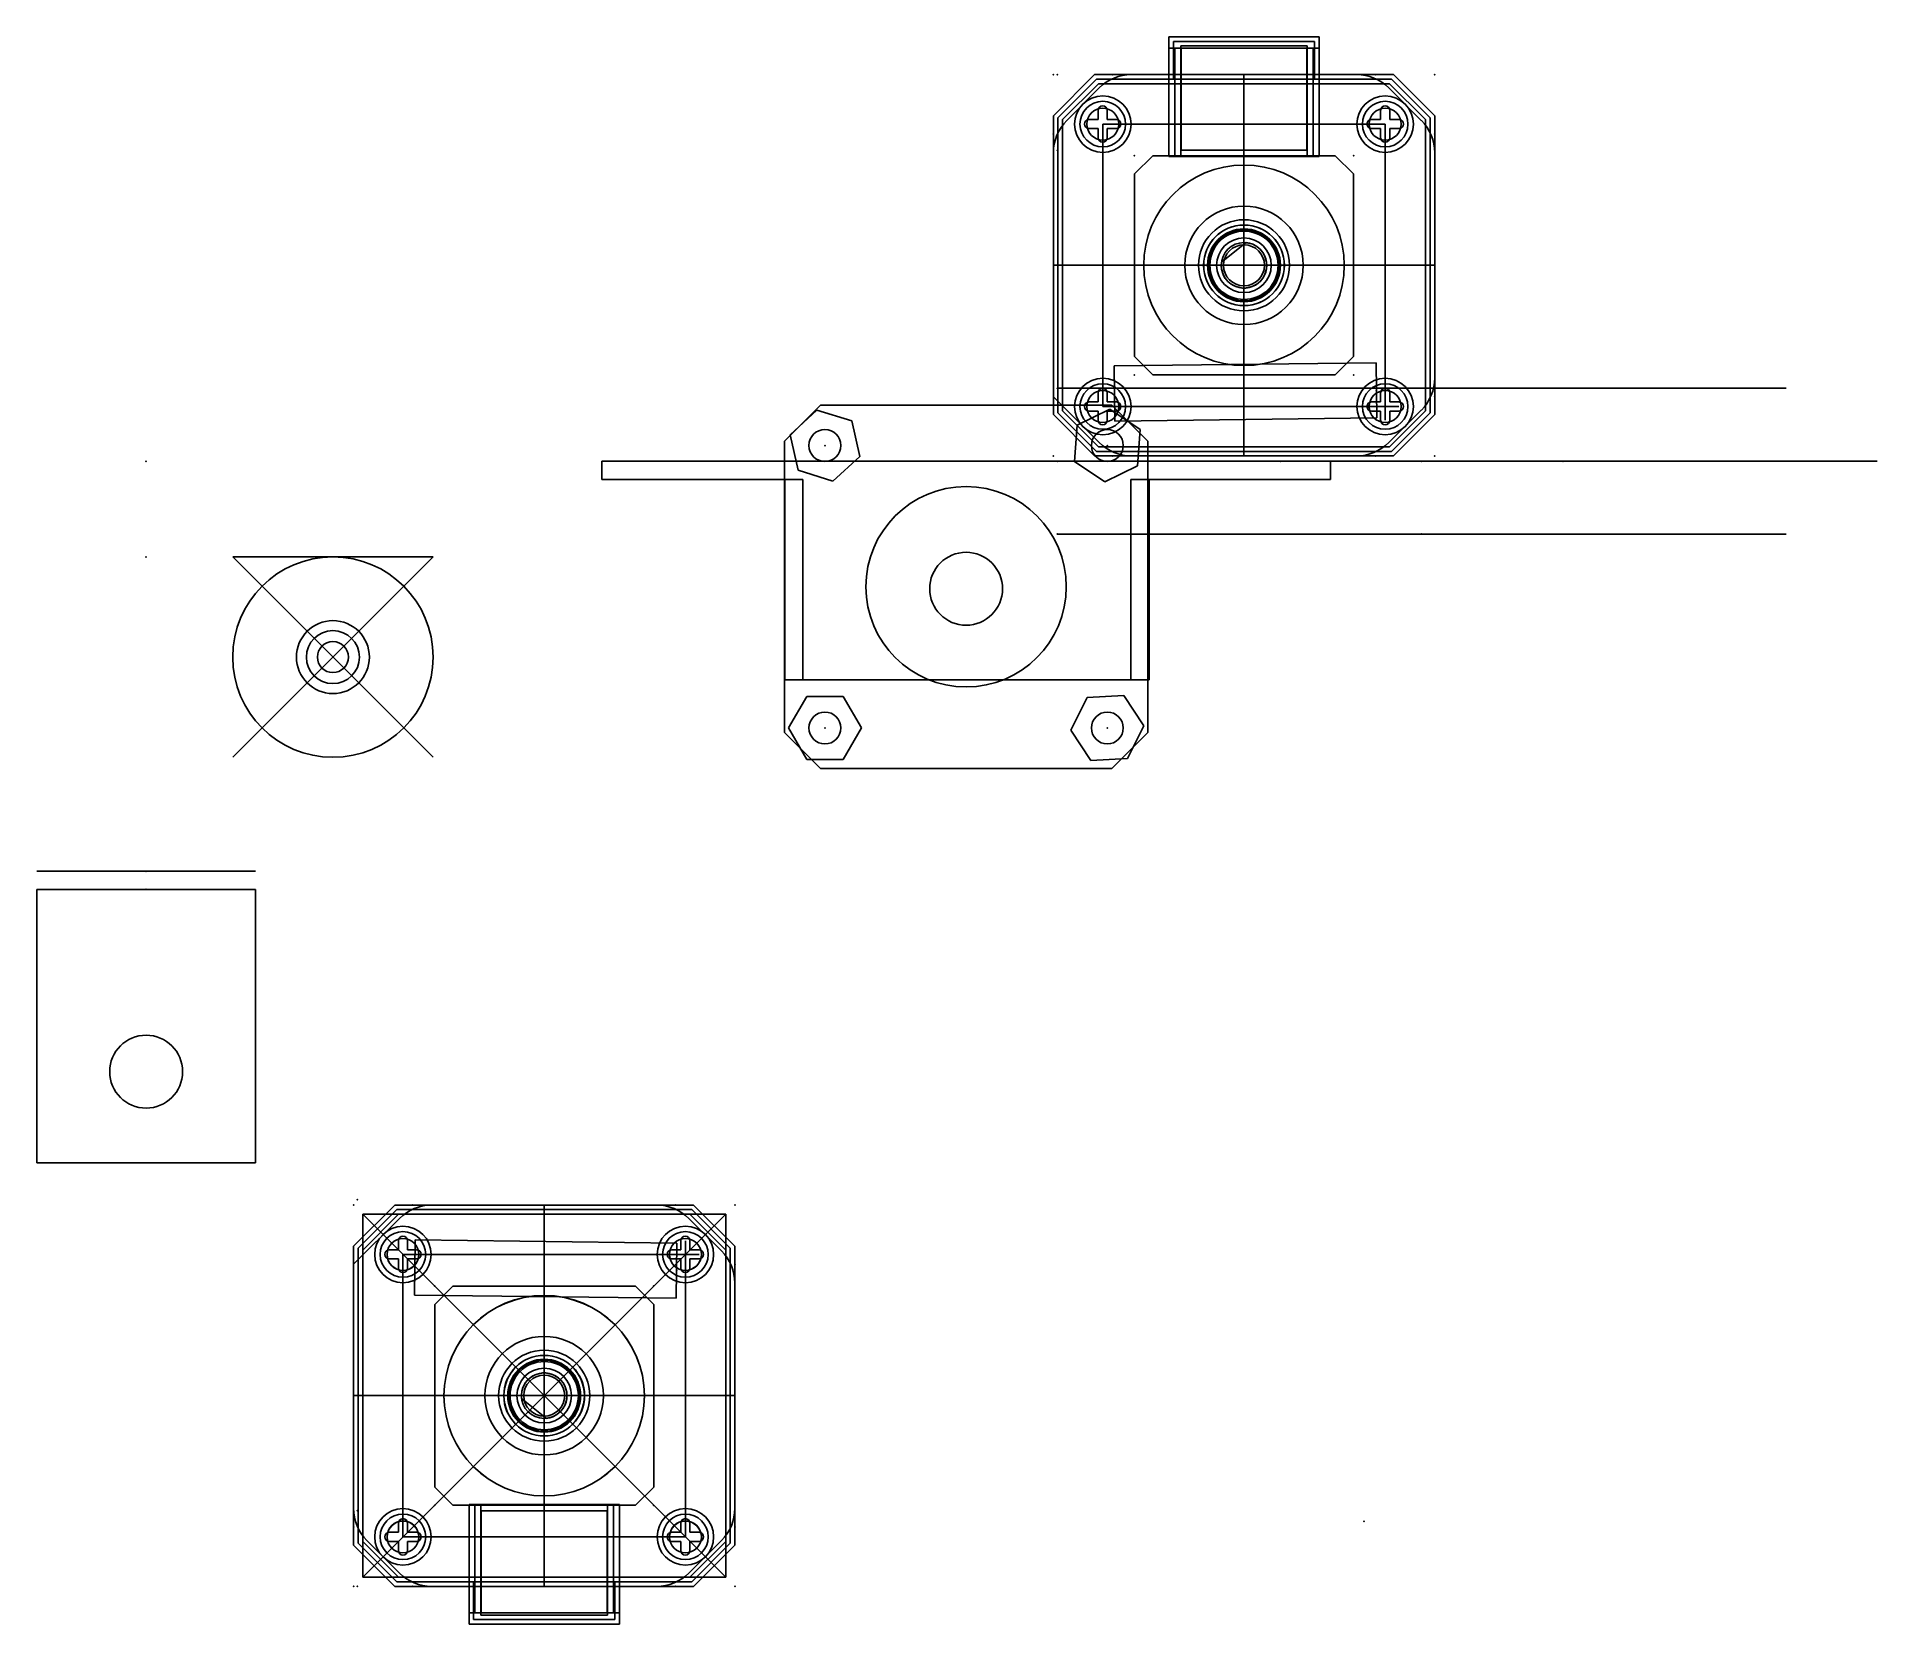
# Model space of a CAD drawing. Header units: centimetres. Extents: x -1.2 to 19, y -12.8 to 4.7.
import ezdxf

# ---------------------------------------------------------------- set-up
doc = ezdxf.new("R2010")
doc.units = ezdxf.units.CM
doc.header["$MEASUREMENT"] = 0
for name, color, linetype in [('AcopladorEixos v2_Sketch1', 7, 'Continuous'), ('AcopladorEixos v2_Sketch3', 7, 'Continuous'), ('carro-x_comp-01 v1_Sketch1', 7, 'Continuous'), ('carro-x_comp-01 v1_Sketch3', 7, 'Continuous'), ('carro-x_comp-01 v1_Sketch4', 7, 'Continuous'), ('carro-x_comp-01 v1_Sketch5', 7, 'Continuous'), ('motor-17hs4401 v1_Sketch1', 7, 'Continuous'), ('motor-17hs4401 v1_Sketch10', 7, 'Continuous'), ('motor-17hs4401 v1_Sketch11', 7, 'Continuous'), ('motor-17hs4401 v1_Sketch12', 7, 'Continuous'), ('motor-17hs4401 v1_Sketch13', 7, 'Continuous'), ('motor-17hs4401 v1_Sketch14', 7, 'Continuous'), ('motor-17hs4401 v1_Sketch15', 7, 'Continuous'), ('motor-17hs4401 v1_Sketch16', 7, 'Continuous'), ('motor-17hs4401 v1_Sketch17', 7, 'Continuous'), ('motor-17hs4401 v1_Sketch18', 7, 'Continuous'), ('motor-17hs4401 v1_Sketch2', 7, 'Continuous'), ('motor-17hs4401 v1_Sketch3', 7, 'Continuous'), ('motor-17hs4401 v1_Sketch4', 7, 'Continuous'), ('motor-17hs4401 v1_Sketch5', 7, 'Continuous'), ('motor-17hs4401 v1_Sketch6', 7, 'Continuous'), ('motor-17hs4401 v1_Sketch7', 7, 'Continuous'), ('motor-17hs4401 v1_Sketch8', 7, 'Continuous'), ('motor-17hs4401 v1_Sketch9', 7, 'Continuous'), ('Projeto v15_Sketch11', 7, 'Continuous'), ('Projeto v15_Sketch12', 7, 'Continuous'), ('Projeto v15_Sketch15', 7, 'Continuous'), ('Projeto v15_Sketch17', 7, 'Continuous'), ('Projeto v15_Sketch18', 7, 'Continuous'), ('Projeto v15_Sketch19', 7, 'Continuous'), ('Projeto v15_Sketch4', 7, 'Continuous'), ('Projeto v15_Sketch9', 7, 'Continuous'), ('y-plater-b_whitelaser-06 v1_Sketch1', 7, 'Continuous'), ('y-plater-b_whitelaser-06 v1_Sketch2', 7, 'Continuous'), ('y-plater-b_whitelaser-06 v1_Sketch3', 7, 'Continuous')]:
    doc.layers.add(name, color=color, linetype=linetype)

# ---------------------------------------------------------------- blocks, each defined once
blk = doc.blocks.new('carro-x_comp-01v1')
at = {"layer": 'carro-x_comp-01 v1_Sketch1'}
for p, q in [((8, 12), (0, 12)), ((0, 12), (0, 0)), ((8, 0), (8, 12)), ((0, 0), (8, 0))]:
    blk.add_line(p, q, dxfattribs=at)
blk.add_point((0, 0), dxfattribs=at)
at = {"layer": 'carro-x_comp-01 v1_Sketch3'}
for p, q in [((8, 12, 0.8), (0, 12, 0.8)), ((0, 12, 0.8), (0, 0, 0.8)), ((8, 0, 0.8), (8, 12, 0.8)), ((-0.995, 8, 0.8), (9, 8, 0.8)), ((0, 0, 0.8), (8, 0, 0.8))]:
    blk.add_line(p, q, dxfattribs=at)
for centre in [(4, 11, 0.8), (1, 5, 0.8), (7, 5, 0.8)]:
    blk.add_circle(centre, 0.25, dxfattribs=at)
for p in [(4, 8, 0.8), (0, 0, 0.8)]:
    blk.add_point(p, dxfattribs=at)
at = {"layer": 'carro-x_comp-01 v1_Sketch4'}
for p, q in [((8, 12, 0.8), (0, 12, 0.8)), ((0, 12, 0.8), (0, 0, 0.8)), ((8, 0, 0.8), (8, 12, 0.8)), ((0, 0, 0.8), (8, 0, 0.8))]:
    blk.add_line(p, q, dxfattribs=at)
for centre, radius in [((0.5, 11.4, 0.8), 0.16), ((7.5, 11.4, 0.8), 0.16), ((4, 11, 0.8), 0.25), ((1.5, 10.6, 0.8), 0.21), ((6.5, 10.6, 0.8), 0.21), ((1, 5, 0.8), 0.25), ((7, 5, 0.8), 0.25), ((0.5, 1.5, 0.8), 0.21), ((7.5, 1.5, 0.8), 0.21), ((4, 0.6, 0.8), 0.25), ((0.5, 0.6, 0.8), 0.16), ((7.5, 0.6, 0.8), 0.16)]:
    blk.add_circle(centre, radius, dxfattribs=at)
blk.add_point((0, 0, 0.8), dxfattribs=at)
at = {"layer": 'carro-x_comp-01 v1_Sketch5'}
for p, q in [((0, 12, 0.8), (0, 0, 0.8)), ((8, 12, 0.8), (0, 12, 0.8)), ((8, 0, 0.8), (8, 12, 0.8)), ((2.29, 11.35, 0.8), (2.29, 10.75, 0.8)), ((2.45, 10.75, 0.8), (2.45, 11.35, 0.8)), ((2.61, 10.75, 0.8), (2.61, 11.35, 0.8)), ((5.39, 11.35, 0.8), (5.39, 10.75, 0.8)), ((5.55, 10.75, 0.8), (5.55, 11.35, 0.8)), ((5.71, 10.75, 0.8), (5.71, 11.35, 0.8)), ((2.7, 9.8, 0.8), (2.7, 9.2, 0.8)), ((4, 9.8, 0.8), (4, 9.2, 0.8)), ((5.3, 9.2, 0.8), (5.3, 9.8, 0.8)), ((2.29, 8.25, 0.8), (2.29, 7.65, 0.8)), ((2.45, 7.65, 0.8), (2.45, 8.25, 0.8)), ((2.61, 7.65, 0.8), (2.61, 8.25, 0.8)), ((5.39, 8.25, 0.8), (5.39, 7.65, 0.8)), ((5.55, 7.65, 0.8), (5.55, 8.25, 0.8)), ((5.71, 7.65, 0.8), (5.71, 8.25, 0.8)), ((0, 0, 0.8), (8, 0, 0.8))]:
    blk.add_line(p, q, dxfattribs=at)
for centre, radius in [((0.5, 11.4, 0.8), 0.16), ((7.5, 11.4, 0.8), 0.16), ((4, 11, 0.8), 0.25), ((1, 5, 0.8), 0.25), ((7, 5, 0.8), 0.25), ((4, 0.6, 0.8), 0.25), ((0.5, 0.6, 0.8), 0.16), ((7.5, 0.6, 0.8), 0.16)]:
    blk.add_circle(centre, radius, dxfattribs=at)
for centre, radius, start, end in [((2.45, 11.35, 0.8), 0.16, 0, 180), ((5.55, 11.35, 0.8), 0.16, 0, 180), ((4, 9.8, 0.8), 1.3, 0, 180), ((2.45, 10.75, 0.8), 0.16, 180, 0), ((5.55, 10.75, 0.8), 0.16, 180, 0), ((4, 9.2, 0.8), 1.3, 180, 0), ((2.45, 8.25, 0.8), 0.16, 0, 180), ((5.55, 8.25, 0.8), 0.16, 0, 180), ((2.45, 7.65, 0.8), 0.16, 180, 0), ((5.55, 7.65, 0.8), 0.16, 180, 0)]:
    blk.add_arc(centre, radius, start, end, dxfattribs=at)
for p in [(2.45, 11.05, 0.8), (5.55, 11.05, 0.8), (4, 9.5, 0.8), (4, 9.5, 0.8), (2.45, 7.95, 0.8), (5.55, 7.95, 0.8), (0, 0, 0.8)]:
    blk.add_point(p, dxfattribs=at)
blk = doc.blocks.new('y-plater-b_whitelaser-06v1')
at = {"layer": 'y-plater-b_whitelaser-06 v1_Sketch1'}
for p, q in [((8, 12), (0, 12)), ((0, 12), (0, 0)), ((8, 0), (8, 12)), ((0, 0), (8, 0))]:
    blk.add_line(p, q, dxfattribs=at)
blk.add_point((0, 0), dxfattribs=at)
at = {"layer": 'y-plater-b_whitelaser-06 v1_Sketch2'}
for p, q in [((8, 12, 0.8), (0, 12, 0.8)), ((0, 12, 0.8), (0, 0, 0.8)), ((8, 0, 0.8), (8, 12, 0.8)), ((0, 0, 0.8), (8, 0, 0.8))]:
    blk.add_line(p, q, dxfattribs=at)
for centre, radius in [((2.45, 3.75, 0.8), 0.16), ((5.55, 3.75, 0.8), 0.16), ((4, 2.2, 0.8), 1.3), ((2.45, 0.65, 0.8), 0.16), ((5.55, 0.65, 0.8), 0.16)]:
    blk.add_circle(centre, radius, dxfattribs=at)
blk.add_point((0, 0, 0.8), dxfattribs=at)
at = {"layer": 'y-plater-b_whitelaser-06 v1_Sketch3'}
for p, q in [((0, 12, 0.8), (0, 0, 0.8)), ((8, 12, 0.8), (0, 12, 0.8)), ((8, 0, 0.8), (8, 12, 0.8)), ((0, 0, 0.8), (8, 0, 0.8))]:
    blk.add_line(p, q, dxfattribs=at)
for centre, radius in [((4, 11, 0.8), 0.25), ((4, 8, 0.8), 0.5), ((1, 5, 0.8), 0.25), ((7, 5, 0.8), 0.25), ((2.45, 3.75, 0.8), 0.16), ((5.55, 3.75, 0.8), 0.16), ((4, 2.2, 0.8), 1.3), ((2.45, 0.65, 0.8), 0.16), ((5.55, 0.65, 0.8), 0.16)]:
    blk.add_circle(centre, radius, dxfattribs=at)
for p in [(4, 8, 0.8), (0, 0, 0.8)]:
    blk.add_point(p, dxfattribs=at)
blk = doc.blocks.new('motor-17hs4401v1')
at = {"layer": 'motor-17hs4401 v1_Sketch1'}
for p, q in [((-0.042, 3.79), (0.41, 4.243)), ((3.69, 4.243), (0.41, 4.243)), ((2.05, 4.243), (2.05, 0.058)), ((3.69, 4.243), (4.143, 3.79)), ((-0.042, 3.79), (-0.042, 0.511)), ((0.5, 3.7), (3.6, 3.7)), ((0.5, 0.6), (0.5, 3.7)), ((3.6, 3.7), (3.6, 0.6)), ((4.143, 0.511), (4.143, 3.79)), ((-0.042, 2.15), (4.143, 2.15)), ((-0.042, 0.511), (0.41, 0.058)), ((3.6, 0.6), (0.5, 0.6)), ((3.69, 0.058), (4.143, 0.511)), ((0.41, 0.058), (3.69, 0.058))]:
    blk.add_line(p, q, dxfattribs=at)
for centre, radius in [((0.5, 3.7), 0.31), ((3.6, 3.7), 0.31), ((2.05, 2.15), 0.443), ((0.5, 0.6), 0.31), ((3.6, 0.6), 0.31)]:
    blk.add_circle(centre, radius, dxfattribs=at)
blk.add_point((0, 0), dxfattribs=at)
at = {"layer": 'motor-17hs4401 v1_Sketch10'}
for p, q in [((1.36, 3.413, 0.48), (1.36, 3.413, 0.93)), ((2.74, 3.413, 0.48), (1.36, 3.413, 0.48)), ((1.36, 3.413, 0.93), (2.74, 3.413, 0.93)), ((1.36, 3.413, 0.48), (1.36, 3.413, 0.93)), ((2.7, 3.413, 0.93), (1.4, 3.413, 0.93)), ((1.4, 3.413, 0.93), (1.4, 3.413, 0.5)), ((1.4, 3.413, 0.5), (2.7, 3.413, 0.5)), ((1.5, 3.413, 0.93), (1.5, 3.413, 0.6)), ((1.5, 3.413, 0.6), (2.6, 3.413, 0.6)), ((1.6, 3.413, 0.8), (1.6, 3.413, 0.7)), ((1.7, 3.413, 0.8), (1.6, 3.413, 0.8)), ((1.6, 3.413, 0.7), (1.7, 3.413, 0.7)), ((1.7, 3.413, 0.7), (1.7, 3.413, 0.8)), ((1.76, 3.413, 0.8), (1.76, 3.413, 0.7)), ((1.76, 3.413, 0.7), (1.86, 3.413, 0.7)), ((1.86, 3.413, 0.8), (1.76, 3.413, 0.8)), ((1.86, 3.413, 0.7), (1.86, 3.413, 0.8)), ((2.02, 3.413, 0.8), (1.92, 3.413, 0.8)), ((1.92, 3.413, 0.8), (1.92, 3.413, 0.7)), ((1.92, 3.413, 0.7), (2.02, 3.413, 0.7)), ((2.02, 3.413, 0.7), (2.02, 3.413, 0.8)), ((2.18, 3.413, 0.8), (2.08, 3.413, 0.8)), ((2.08, 3.413, 0.7), (2.18, 3.413, 0.7)), ((2.08, 3.413, 0.8), (2.08, 3.413, 0.7)), ((2.18, 3.413, 0.7), (2.18, 3.413, 0.8)), ((2.34, 3.413, 0.8), (2.24, 3.413, 0.8)), ((2.24, 3.413, 0.7), (2.34, 3.413, 0.7)), ((2.24, 3.413, 0.8), (2.24, 3.413, 0.7)), ((2.34, 3.413, 0.7), (2.34, 3.413, 0.8)), ((2.5, 3.413, 0.8), (2.4, 3.413, 0.8)), ((2.4, 3.413, 0.8), (2.4, 3.413, 0.7)), ((2.4, 3.413, 0.7), (2.5, 3.413, 0.7)), ((2.5, 3.413, 0.7), (2.5, 3.413, 0.8)), ((2.6, 3.413, 0.6), (2.6, 3.413, 0.93)), ((2.7, 3.413, 0.5), (2.7, 3.413, 0.93)), ((2.74, 3.413, 0.93), (2.74, 3.413, 0.48)), ((2.74, 3.413, 0.48), (2.74, 3.413, 0.93))]:
    blk.add_line(p, q, dxfattribs=at)
blk.add_point((0, 3.413), dxfattribs=at)
at = {"layer": 'motor-17hs4401 v1_Sketch11'}
for p, q in [((0.41, 4.243, 0.94), (-0.042, 3.79, 0.94)), ((1.225, 4.243, 0.94), (0.41, 4.243, 0.94)), ((0.815, 4.243, 0.94), (3.285, 4.243, 0.94)), ((1.225, 3.353, 0.94), (1.225, 4.243, 0.94)), ((2.875, 4.243, 0.94), (2.875, 3.353, 0.94)), ((3.69, 4.243, 0.94), (2.875, 4.243, 0.94)), ((4.143, 3.79, 0.94), (3.69, 4.243, 0.94)), ((0.461, 4.097, 0.94), (0.104, 3.739, 0.94)), ((3.639, 4.097, 0.94), (3.996, 3.739, 0.94)), ((-0.042, 3.79, 0.94), (-0.042, 0.511, 0.94)), ((4.143, 0.511, 0.94), (4.143, 3.79, 0.94)), ((-0.042, 0.708, 0.94), (-0.042, 3.386, 0.94)), ((0.848, 3.153, 0.94), (1.048, 3.353, 0.94)), ((1.048, 3.353, 0.94), (1.225, 3.353, 0.94)), ((2.875, 3.353, 0.94), (3.052, 3.353, 0.94)), ((3.052, 3.353, 0.94), (3.252, 3.153, 0.94)), ((4.143, 3.386, 0.94), (4.143, 0.915, 0.94)), ((0.848, 1.148, 0.94), (0.848, 3.153, 0.94)), ((3.252, 3.153, 0.94), (3.252, 1.148, 0.94)), ((1.048, 0.948, 0.94), (0.848, 1.148, 0.94)), ((3.252, 1.148, 0.94), (3.052, 0.948, 0.94)), ((3.052, 0.948, 0.94), (1.048, 0.948, 0.94)), ((0.461, 0.204, 0.94), (-0.042, 0.708, 0.94)), ((-0.042, 0.511, 0.94), (0.41, 0.058, 0.94)), ((3.639, 0.204, 0.94), (3.996, 0.562, 0.94)), ((3.69, 0.058, 0.94), (4.143, 0.511, 0.94)), ((0.41, 0.058, 0.94), (3.69, 0.058, 0.94)), ((3.285, 0.058, 0.94), (0.815, 0.058, 0.94))]:
    blk.add_line(p, q, dxfattribs=at)
for centre, start, end in [((0.815, 3.743, 0.94), 90, 135), ((3.285, 3.743, 0.94), 45, 90), ((0.458, 3.386, 0.94), 135, 180), ((3.643, 3.386, 0.94), 0, 45), ((3.643, 0.915, 0.94), 315, 0), ((0.815, 0.558, 0.94), 225, 270), ((3.285, 0.558, 0.94), 270, 315)]:
    blk.add_arc(centre, 0.5, start, end, dxfattribs=at)
for p in [(-0.042, 4.243, 0.94), (0.608, 4.243, 0.94), (3.493, 4.243, 0.94), (4.143, 4.243, 0.94), (-0.042, 3.593, 0.94), (4.143, 3.593, 0.94), (4.143, 0.708, 0.94), (-0.042, 0.058, 0.94), (0, 0, 0.94), (0.608, 0.058, 0.94), (3.493, 0.058, 0.94), (4.143, 0.058, 0.94)]:
    blk.add_point(p, dxfattribs=at)
at = {"layer": 'motor-17hs4401 v1_Sketch12'}
for p, q in [((3.285, 4.243, 2.99), (0.815, 4.243, 2.99)), ((0.008, 3.769, 2.99), (0.431, 4.193, 2.99)), ((0.461, 4.097, 2.99), (0.104, 3.739, 2.99)), ((0.431, 4.193, 2.99), (3.669, 4.193, 2.99)), ((3.996, 3.739, 2.99), (3.639, 4.097, 2.99)), ((3.669, 4.193, 2.99), (4.093, 3.769, 2.99)), ((0.008, 0.532, 2.99), (0.008, 3.769, 2.99)), ((4.093, 3.769, 2.99), (4.093, 0.532, 2.99)), ((-0.042, 3.386, 2.99), (-0.042, 0.708, 2.99)), ((4.143, 0.915, 2.99), (4.143, 3.386, 2.99)), ((-0.042, 0.708, 2.99), (0.461, 0.204, 2.99)), ((0.431, 0.108, 2.99), (0.008, 0.532, 2.99)), ((3.639, 0.204, 2.99), (3.996, 0.562, 2.99)), ((4.093, 0.532, 2.99), (3.669, 0.108, 2.99)), ((3.669, 0.108, 2.99), (0.431, 0.108, 2.99)), ((0.815, 0.058, 2.99), (3.285, 0.058, 2.99))]:
    blk.add_line(p, q, dxfattribs=at)
for centre, radius in [((0.5, 3.7, 2.99), 0.31), ((0.5, 3.7, 2.99), 0.175), ((3.6, 3.7, 2.99), 0.31), ((3.6, 3.7, 2.99), 0.175), ((2.05, 2.15, 2.99), 0.442), ((0.5, 0.6, 2.99), 0.31), ((3.6, 0.6, 2.99), 0.31), ((0.5, 0.6, 2.99), 0.175), ((3.6, 0.6, 2.99), 0.175)]:
    blk.add_circle(centre, radius, dxfattribs=at)
for centre, start, end in [((0.815, 3.743, 2.99), 90, 135), ((3.285, 3.743, 2.99), 45, 90), ((0.458, 3.386, 2.99), 135, 180), ((3.643, 3.386, 2.99), 0, 45), ((3.643, 0.915, 2.99), 315, 0), ((0.815, 0.558, 2.99), 225, 270), ((3.285, 0.558, 2.99), 270, 315)]:
    blk.add_arc(centre, 0.5, start, end, dxfattribs=at)
blk.add_point((0, 0, 2.99), dxfattribs=at)
at = {"layer": 'motor-17hs4401 v1_Sketch13'}
for p, q in [((0.452, 4.143, 3.775), (0.058, 3.749, 3.775)), ((3.648, 4.143, 3.775), (0.452, 4.143, 3.775)), ((2.05, 4.143, 3.775), (2.05, 0.158, 3.775)), ((4.043, 3.749, 3.775), (3.648, 4.143, 3.775)), ((0.058, 3.749, 3.775), (0.058, 0.552, 3.775)), ((4.043, 0.552, 3.775), (4.043, 3.749, 3.775)), ((0.058, 2.15, 3.775), (4.043, 2.15, 3.775)), ((0.058, 0.552, 3.775), (0.452, 0.158, 3.775)), ((3.648, 0.158, 3.775), (4.043, 0.552, 3.775)), ((0.452, 0.158, 3.775), (3.648, 0.158, 3.775))]:
    blk.add_line(p, q, dxfattribs=at)
for centre, radius in [((0.5, 3.7, 3.775), 0.175), ((3.6, 3.7, 3.775), 0.175), ((2.05, 2.15, 3.775), 1.1), ((0.5, 0.6, 3.775), 0.175), ((3.6, 0.6, 3.775), 0.175)]:
    blk.add_circle(centre, radius, dxfattribs=at)
blk.add_point((0, 0, 3.775), dxfattribs=at)
at = {"layer": 'motor-17hs4401 v1_Sketch14'}
for radius in [1.1, 0.5]:
    blk.add_circle((2.05, 2.15, 4.075), radius, dxfattribs=at)
blk.add_point((0, 0, 4.075), dxfattribs=at)
at = {"layer": 'motor-17hs4401 v1_Sketch15'}
for radius in [0.5, 0.4, 0.3]:
    blk.add_circle((2.05, 2.15, 3.675), radius, dxfattribs=at)
blk.add_point((0, 0, 3.675), dxfattribs=at)
at = {"layer": 'motor-17hs4401 v1_Sketch16'}
for radius in [0.3, 0.25]:
    blk.add_circle((2.05, 2.15, 3.675), radius, dxfattribs=at)
blk.add_point((0, 0, 3.675), dxfattribs=at)
at = {"layer": 'motor-17hs4401 v1_Sketch17'}
blk.add_line((1.802, 2.183, 6.245), (2.074, 2.399, 6.245), dxfattribs=at)
blk.add_circle((2.05, 2.15, 6.245), 0.25, dxfattribs=at)
blk.add_arc((2.05, 2.15, 6.245), 0.25, 172.4895, 84.5985, dxfattribs=at)
blk.add_point((0, 0, 6.245), dxfattribs=at)
at = {"layer": 'motor-17hs4401 v1_Sketch18'}
for p, q in [((1.275, 4.193), (1.275, 4.608)), ((1.275, 4.608), (2.825, 4.608)), ((2.825, 4.608), (2.825, 4.193)), ((0.008, 3.769), (0.431, 4.193)), ((0.431, 4.193), (1.275, 4.193)), ((2.825, 4.193), (3.669, 4.193)), ((3.669, 4.193), (4.093, 3.769)), ((0.008, 0.532), (0.008, 3.769)), ((4.093, 3.769), (4.093, 0.532)), ((0.626, 1.046), (3.5, 1.08)), ((0.633, 0.441), (0.626, 1.046)), ((3.5, 1.08), (3.507, 0.476)), ((0.431, 0.108), (0.008, 0.532)), ((3.507, 0.476), (0.633, 0.441)), ((4.093, 0.532), (3.669, 0.108)), ((3.669, 0.108), (0.431, 0.108))]:
    blk.add_line(p, q, dxfattribs=at)
at = {"layer": 'motor-17hs4401 v1_Sketch18', "extrusion": (0, 0, -1)}
for centre, radius in [((-0.5, 3.7), 0.31), ((-3.6, 3.7), 0.31), ((-2.05, 2.15), 0.442), ((-0.5, 0.6), 0.31), ((-3.6, 0.6), 0.31)]:
    blk.add_circle(centre, radius, dxfattribs=at)
at = {"layer": 'motor-17hs4401 v1_Sketch18'}
for p in [(3.504, 0.778), (0, 0)]:
    blk.add_point(p, dxfattribs=at)
at = {"layer": 'motor-17hs4401 v1_Sketch2'}
for p, q in [((0.41, 4.243, 0.94), (-0.042, 3.79, 0.94)), ((3.69, 4.243, 0.94), (0.41, 4.243, 0.94)), ((4.143, 3.79, 0.94), (3.69, 4.243, 0.94)), ((-0.042, 3.79, 0.94), (-0.042, 0.511, 0.94)), ((4.143, 0.511, 0.94), (4.143, 3.79, 0.94)), ((-0.042, 0.511, 0.94), (0.41, 0.058, 0.94)), ((3.69, 0.058, 0.94), (4.143, 0.511, 0.94)), ((0.41, 0.058, 0.94), (3.69, 0.058, 0.94))]:
    blk.add_line(p, q, dxfattribs=at)
for centre, radius in [((0.5, 3.7, 0.94), 0.31), ((3.6, 3.7, 0.94), 0.31), ((2.05, 2.15, 0.94), 0.442), ((2.05, 2.15, 0.94), 0.375), ((2.05, 2.15, 0.94), 0.225), ((0.5, 0.6, 0.94), 0.31), ((3.6, 0.6, 0.94), 0.31)]:
    blk.add_circle(centre, radius, dxfattribs=at)
blk.add_point((0, 0, 0.94), dxfattribs=at)
at = {"layer": 'motor-17hs4401 v1_Sketch3'}
for p, q in [((0.41, 4.243, 0.94), (-0.042, 3.79, 0.94)), ((3.69, 4.243, 0.94), (0.41, 4.243, 0.94)), ((4.143, 3.79, 0.94), (3.69, 4.243, 0.94)), ((-0.042, 3.79, 0.94), (-0.042, 0.511, 0.94)), ((4.143, 0.511, 0.94), (4.143, 3.79, 0.94)), ((1.048, 3.353, 0.94), (0.848, 3.153, 0.94)), ((3.052, 3.353, 0.94), (1.048, 3.353, 0.94)), ((3.252, 3.153, 0.94), (3.052, 3.353, 0.94)), ((0.848, 3.153, 0.94), (0.848, 1.148, 0.94)), ((3.252, 1.148, 0.94), (3.252, 3.153, 0.94)), ((0.848, 1.148, 0.94), (1.048, 0.948, 0.94)), ((3.052, 0.948, 0.94), (3.252, 1.148, 0.94)), ((1.048, 0.948, 0.94), (3.052, 0.948, 0.94)), ((-0.042, 0.511, 0.94), (0.41, 0.058, 0.94)), ((3.69, 0.058, 0.94), (4.143, 0.511, 0.94)), ((0.41, 0.058, 0.94), (3.69, 0.058, 0.94))]:
    blk.add_line(p, q, dxfattribs=at)
for centre, radius in [((0.5, 3.7, 0.94), 0.31), ((3.6, 3.7, 0.94), 0.31), ((2.05, 2.15, 0.94), 0.442), ((0.5, 0.6, 0.94), 0.31), ((3.6, 0.6, 0.94), 0.31)]:
    blk.add_circle(centre, radius, dxfattribs=at)
for p in [(0.848, 3.353, 0.94), (3.252, 3.353, 0.94), (0.848, 0.948, 0.94), (3.252, 0.948, 0.94), (0, 0, 0.94)]:
    blk.add_point(p, dxfattribs=at)
at = {"layer": 'motor-17hs4401 v1_Sketch4'}
for radius in [0.65, 0.39, 0.375]:
    blk.add_circle((2.05, 2.15, 0.94), radius, dxfattribs=at)
blk.add_point((0, 0, 0.94), dxfattribs=at)
at = {"layer": 'motor-17hs4401 v1_Sketch5'}
for p, q in [((0.45, 3.75, 0.39), (0.45, 3.85, 0.39)), ((0.55, 3.85, 0.39), (0.55, 3.75, 0.39)), ((3.55, 3.75, 0.39), (3.55, 3.85, 0.39)), ((3.65, 3.85, 0.39), (3.65, 3.75, 0.39)), ((0.35, 3.75, 0.39), (0.45, 3.75, 0.39)), ((0.45, 3.65, 0.39), (0.35, 3.65, 0.39)), ((0.45, 3.55, 0.39), (0.45, 3.65, 0.39)), ((0.55, 3.75, 0.39), (0.65, 3.75, 0.39)), ((0.55, 3.65, 0.39), (0.55, 3.55, 0.39)), ((0.65, 3.65, 0.39), (0.55, 3.65, 0.39)), ((3.45, 3.75, 0.39), (3.55, 3.75, 0.39)), ((3.55, 3.65, 0.39), (3.45, 3.65, 0.39)), ((3.55, 3.55, 0.39), (3.55, 3.65, 0.39)), ((3.65, 3.75, 0.39), (3.75, 3.75, 0.39)), ((3.65, 3.65, 0.39), (3.65, 3.55, 0.39)), ((3.75, 3.65, 0.39), (3.65, 3.65, 0.39)), ((0.35, 0.65, 0.39), (0.45, 0.65, 0.39)), ((0.45, 0.65, 0.39), (0.45, 0.75, 0.39)), ((0.55, 0.75, 0.39), (0.55, 0.65, 0.39)), ((0.55, 0.65, 0.39), (0.65, 0.65, 0.39)), ((3.45, 0.65, 0.39), (3.55, 0.65, 0.39)), ((3.55, 0.65, 0.39), (3.55, 0.75, 0.39)), ((3.6, 0.75, 0.39), (3.6, 0.45, 0.39)), ((3.65, 0.75, 0.39), (3.65, 0.65, 0.39)), ((3.65, 0.65, 0.39), (3.75, 0.65, 0.39)), ((0.45, 0.55, 0.39), (0.35, 0.55, 0.39)), ((0.45, 0.45, 0.39), (0.45, 0.55, 0.39)), ((0.65, 0.55, 0.39), (0.55, 0.55, 0.39)), ((0.55, 0.55, 0.39), (0.55, 0.45, 0.39)), ((3.45, 0.6, 0.39), (3.75, 0.6, 0.39)), ((3.55, 0.55, 0.39), (3.45, 0.55, 0.39)), ((3.55, 0.45, 0.39), (3.55, 0.55, 0.39)), ((3.65, 0.55, 0.39), (3.65, 0.45, 0.39)), ((3.75, 0.55, 0.39), (3.65, 0.55, 0.39))]:
    blk.add_line(p, q, dxfattribs=at)
at = {"layer": 'motor-17hs4401 v1_Sketch5', "extrusion": (0, 0, -1)}
for centre, radius in [((-0.5, 3.7, -0.39), 0.25), ((-3.6, 3.7, -0.39), 0.25), ((-0.5, 0.6, -0.39), 0.25), ((-3.6, 0.6, -0.39), 0.31), ((-3.6, 0.6, -0.39), 0.25)]:
    blk.add_circle(centre, radius, dxfattribs=at)
for centre, start, end in [((-0.5, 3.85, -0.39), 0, 180), ((-3.6, 3.85, -0.39), 0, 180), ((-0.35, 3.7, -0.39), 270, 90), ((-0.65, 3.7, -0.39), 90, 270), ((-3.45, 3.7, -0.39), 270, 90), ((-3.75, 3.7, -0.39), 90, 270), ((-0.5, 3.55, -0.39), 180, 0), ((-3.6, 3.55, -0.39), 180, 0), ((-0.35, 0.6, -0.39), 270, 90), ((-0.5, 0.75, -0.39), 0, 180), ((-0.65, 0.6, -0.39), 90, 270), ((-3.45, 0.6, -0.39), 270, 90), ((-3.6, 0.75, -0.39), 0, 180), ((-3.75, 0.6, -0.39), 90, 270), ((-0.5, 0.45, -0.39), 180, 0), ((-3.6, 0.45, -0.39), 180, 0)]:
    blk.add_arc(centre, 0.05, start, end, dxfattribs=at)
at = {"layer": 'motor-17hs4401 v1_Sketch5'}
for p in [(3.6, 0.6, 0.39), (3.6, 0.6, 0.39), (0, 0, 0.39)]:
    blk.add_point(p, dxfattribs=at)
at = {"layer": 'motor-17hs4401 v1_Sketch6'}
for p, q in [((2.875, 4.658), (1.225, 4.658)), ((1.225, 4.658), (1.225, 4.193)), ((2.875, 4.193), (2.875, 4.658)), ((0.008, 3.769), (0.431, 4.193)), ((0.431, 4.193), (3.669, 4.193)), ((1.225, 4.193), (2.875, 4.193)), ((2.05, 2.15), (2.05, 4.193)), ((3.669, 4.193), (4.093, 3.769)), ((0.008, 0.532), (0.008, 3.769)), ((4.093, 3.769), (4.093, 0.532)), ((0.431, 0.108), (0.008, 0.532)), ((4.093, 0.532), (3.669, 0.108)), ((3.69, 0.058), (0.41, 0.058)), ((3.669, 0.108), (0.431, 0.108))]:
    blk.add_line(p, q, dxfattribs=at)
at = {"layer": 'motor-17hs4401 v1_Sketch6', "extrusion": (0, 0, -1)}
for centre, radius in [((-0.5, 3.7), 0.31), ((-3.6, 3.7), 0.31), ((-2.05, 2.15), 0.442), ((-0.5, 0.6), 0.31), ((-3.6, 0.6), 0.31)]:
    blk.add_circle(centre, radius, dxfattribs=at)
at = {"layer": 'motor-17hs4401 v1_Sketch6'}
blk.add_point((0, 0), dxfattribs=at)
at = {"layer": 'motor-17hs4401 v1_Sketch7'}
for p, q in [((0.41, 4.243, 0.05), (0.41, 4.243, 0.94)), ((0.41, 4.243, 0.94), (3.69, 4.243, 0.94)), ((1.225, 4.243, 0.05), (0.41, 4.243, 0.05)), ((1.225, 4.243, 0.05), (1.225, 4.243, 0.28)), ((2.875, 4.243, 0.28), (1.225, 4.243, 0.28)), ((1.225, 4.243, 0.28), (1.225, 4.243, 0.94)), ((1.225, 4.243, 0.94), (2.875, 4.243, 0.94)), ((1.225, 4.243, 0.28), (1.225, 4.243, 0.05)), ((2.875, 4.243, 0.28), (1.225, 4.243, 0.28)), ((3.69, 4.243, 0.05), (2.875, 4.243, 0.05)), ((2.875, 4.243, 0.05), (2.875, 4.243, 0.28)), ((2.875, 4.243, 0.94), (2.875, 4.243, 0.28)), ((3.69, 4.243, 0.94), (3.69, 4.243, 0.05))]:
    blk.add_line(p, q, dxfattribs=at)
blk.add_point((0, 4.243), dxfattribs=at)
at = {"layer": 'motor-17hs4401 v1_Sketch8'}
for p, q in [((2.875, 4.658, 0.28), (1.225, 4.658, 0.28)), ((1.225, 4.658, 0.28), (1.225, 4.243, 0.28)), ((2.875, 4.243, 0.28), (2.875, 4.658, 0.28)), ((1.355, 3.343, 0.28), (1.355, 4.558, 0.28)), ((1.355, 4.558, 0.28), (2.745, 4.558, 0.28)), ((2.745, 4.558, 0.28), (2.745, 3.343, 0.28)), ((1.225, 4.243, 0.28), (1.225, 3.343, 0.28)), ((2.875, 3.343, 0.28), (2.875, 4.243, 0.28)), ((1.225, 3.343, 0.28), (2.875, 3.343, 0.28)), ((2.745, 3.343, 0.28), (1.355, 3.343, 0.28))]:
    blk.add_line(p, q, dxfattribs=at)
blk.add_point((0, 0, 0.28), dxfattribs=at)
at = {"layer": 'motor-17hs4401 v1_Sketch9'}
for p, q in [((1.225, 4.658, 0.38), (1.225, 4.243, 0.38)), ((2.875, 4.243, 0.38), (2.875, 4.658, 0.38)), ((1.29, 4.534, 0.38), (1.225, 4.534, 0.38)), ((2.81, 4.534, 0.38), (1.29, 4.534, 0.38)), ((1.29, 4.534, 0.38), (1.29, 3.343, 0.38)), ((1.355, 4.558, 0.38), (1.355, 3.343, 0.38)), ((2.745, 4.558, 0.38), (1.355, 4.558, 0.38)), ((1.36, 4.534, 0.38), (1.36, 3.413, 0.38)), ((2.74, 3.413, 0.38), (2.74, 4.534, 0.38)), ((2.745, 3.343, 0.38), (2.745, 4.558, 0.38)), ((2.81, 4.534, 0.38), (2.875, 4.534, 0.38)), ((2.81, 3.343, 0.38), (2.81, 4.534, 0.38)), ((1.29, 3.343, 0.38), (2.81, 3.343, 0.38)), ((1.355, 3.343, 0.38), (2.745, 3.343, 0.38)), ((1.36, 3.413, 0.38), (2.74, 3.413, 0.38))]:
    blk.add_line(p, q, dxfattribs=at)
blk.add_point((0, 0, 0.38), dxfattribs=at)
blk = doc.blocks.new('carro-xv1')
blk.add_blockref('motor-17hs4401v1', (5, 0))
at = {"extrusion": (0, -1, -5.55112e-16)}
blk.add_blockref('carro-x_comp-01v1', (5, 0, -0.8), dxfattribs=at)
at = {"extrusion": (0, -1, -3.33067e-16)}
blk.add_blockref('y-plater-b_whitelaser-06v1', (5, 0), dxfattribs=at)
blk = doc.blocks.new('AcopladorEixosv2')
at = {"layer": 'AcopladorEixos v2_Sketch1'}
for p, q in [((3.15, 3.25, 6.245), (0.95, 1.05, 6.245)), ((0.95, 3.25, 6.245), (3.15, 1.05, 6.245))]:
    blk.add_line(p, q, dxfattribs=at)
for radius in [1.1, 0.4, 0.291, 0.17]:
    blk.add_circle((2.05, 2.15, 6.245), radius, dxfattribs=at)
for p in [(2.05, 2.15, 6.245), (0, 0, 6.245)]:
    blk.add_point(p, dxfattribs=at)
at = {"layer": 'AcopladorEixos v2_Sketch3'}
for p, q in [((0.95, 1.05, 4.245), (3.15, 1.05, 4.245)), ((3.15, 1.05, 8.245), (0.95, 1.05, 8.245)), ((0.95, 1.05, 8.245), (0.95, 1.05, 4.245)), ((3.15, 1.05, 4.245), (3.15, 1.05, 8.245))]:
    blk.add_line(p, q, dxfattribs=at)
at = {"layer": 'AcopladorEixos v2_Sketch3', "extrusion": (0, -1, 0)}
for centre in [(2.05, 4.745, -1.05), (2.05, 7.745, -1.05)]:
    blk.add_circle(centre, 0.15, dxfattribs=at)
at = {"layer": 'AcopladorEixos v2_Sketch3'}
blk.add_point((0, 1.05), dxfattribs=at)

msp = doc.modelspace()

# ---------------------------------------------------------------- linework, layer by layer
at = {"layer": 'Projeto v15_Sketch11'}
for p, q in [((-1.2, -4.7, 2), (1.2, -4.7, 2)), ((-1.2, -4.7, 6), (-1.2, -4.7, 7.195)), ((-1.2, -4.7, 5.195), (-1.2, -4.7, 7.195)), ((-1.2, -4.7, 10), (-1.2, -4.7, 2)), ((-1.2, -4.7, 7.195), (0, -4.7, 7.195)), ((1.2, -4.7, 10), (-1.2, -4.7, 10)), ((1.2, -4.7, 5.195), (-1.2, -4.7, 5.195)), ((-1.2, -4.7, 7.195), (1.2, -4.7, 7.195)), ((1.2, -4.7, 2), (1.2, -4.7, 10)), ((1.2, -4.7, 7.195), (1.2, -4.7, 5.195))]:
    msp.add_line(p, q, dxfattribs=at)
at = {"layer": 'Projeto v15_Sketch11', "extrusion": (0, -1, 0)}
for centre in [(-0.829, 9.4, 4.7), (-0.829, 2.6, 4.7), (0.829, 2.6, 4.7), (0.829, 9.4, 4.7)]:
    msp.add_circle(centre, 0.15, dxfattribs=at)
at = {"layer": 'Projeto v15_Sketch11'}
msp.add_point((0, -4.7), dxfattribs=at)
at = {"layer": 'Projeto v15_Sketch12'}
for p, q in [((-1.2, -4.7, 7.195), (-1.2, -7.7, 7.195)), ((1.2, -4.7, 7.195), (-1.2, -4.7, 7.195)), ((1.2, -7.7, 7.195), (1.2, -4.7, 7.195)), ((-1.2, -7.7, 7.195), (1.2, -7.7, 7.195))]:
    msp.add_line(p, q, dxfattribs=at)
msp.add_circle((0, -6.7, 7.195), 0.4, dxfattribs=at)
msp.add_point((0, 0, 7.195), dxfattribs=at)
at = {"layer": 'Projeto v15_Sketch15'}
for p, q in [((5, 0), (13, 0)), ((5, -0.2), (5, 0)), ((7.011, -0.2), (5, -0.2)), ((7.011, -2.4), (7.011, -0.2)), ((13, -0.2), (11.011, -0.2)), ((11.011, -0.2), (11.011, -2.4)), ((13, 0), (13, -0.2)), ((11.011, -2.4), (7.011, -2.4))]:
    msp.add_line(p, q, dxfattribs=at)
at = {"layer": 'Projeto v15_Sketch15', "extrusion": (0, 5.55112e-16, -1)}
msp.add_circle((-9, -1.4), 0.4, dxfattribs=at)
at = {"layer": 'Projeto v15_Sketch15'}
msp.add_point((0, 0), dxfattribs=at)
at = {"layer": 'Projeto v15_Sketch17'}
for p, q in [((2.377, -12.249, 10.709), (6.362, -8.264, 10.709)), ((2.377, -12.249, 10.709), (2.377, -8.264, 10.709)), ((2.377, -8.659, 10.709), (2.771, -8.264, 10.709)), ((2.377, -8.264, 10.709), (6.362, -8.264, 10.709)), ((6.362, -12.249, 10.709), (2.377, -8.264, 10.709)), ((2.771, -8.264, 10.709), (5.967, -8.264, 10.709)), ((5.967, -8.264, 10.709), (6.362, -8.659, 10.709)), ((6.362, -8.264, 10.709), (6.362, -12.249, 10.709)), ((2.377, -11.855, 10.709), (2.377, -8.659, 10.709)), ((6.362, -8.659, 10.709), (6.362, -11.855, 10.709)), ((2.771, -12.249, 10.709), (2.377, -11.855, 10.709)), ((6.362, -11.855, 10.709), (5.967, -12.249, 10.709)), ((6.362, -12.249, 10.709), (2.377, -12.249, 10.709)), ((5.967, -12.249, 10.709), (2.771, -12.249, 10.709))]:
    msp.add_line(p, q, dxfattribs=at)
at = {"layer": 'Projeto v15_Sketch17', "extrusion": (0, -2.80886e-14, -1)}
for centre, radius in [((-2.819, -8.707, -10.709), 0.175), ((-2.819, -8.707, -10.709), 0.175), ((-5.919, -8.707, -10.709), 0.175), ((-5.919, -8.707, -10.709), 0.175), ((-4.369, -10.257, -10.709), 1.1), ((-2.819, -11.807, -10.709), 0.175), ((-2.819, -11.807, -10.709), 0.175), ((-5.919, -11.807, -10.709), 0.175), ((-5.919, -11.807, -10.709), 0.175)]:
    msp.add_circle(centre, radius, dxfattribs=at)
at = {"layer": 'Projeto v15_Sketch17'}
for p in [(4.369, -10.257, 10.709), (13.369, -11.635, 10.709)]:
    msp.add_point(p, dxfattribs=at)
at = {"layer": 'Projeto v15_Sketch18'}
for p, q in [((13, 0, 12), (5, 0, 12)), ((5, 0, 12), (5, -0.2, 12)), ((5, -0.2, 12), (7.007, -0.2, 12)), ((7.007, -2.4, 12), (7.007, -0.2, 12)), ((7.007, -0.2, 12), (7.207, -0.2, 12)), ((7.007, -0.2, 12), (7.007, -2.4, 12)), ((7.207, -0.2, 12), (7.207, -2.4, 12)), ((11.007, -0.2, 12), (10.807, -0.2, 12)), ((10.807, -0.2, 12), (10.807, -2.4, 12)), ((11.007, -0.2, 12), (13, -0.2, 12)), ((11.007, -2.4, 12), (11.007, -0.2, 12)), ((11.007, -2.4, 12), (11.007, -0.2, 12)), ((13, -0.2, 12), (13, 0, 12)), ((7.207, -2.4, 12), (7.007, -2.4, 12)), ((7.007, -2.4, 12), (11.007, -2.4, 12)), ((10.807, -2.4, 12), (11.007, -2.4, 12))]:
    msp.add_line(p, q, dxfattribs=at)
msp.add_circle((9, -1.4, 12), 0.4, dxfattribs=at)
msp.add_point((0, 0, 12), dxfattribs=at)
at = {"layer": 'Projeto v15_Sketch19'}
for p, q in [((7.008, 0.22, 16.87), (7.402, 0.614, 16.87)), ((7.402, 0.614, 16.87), (10.598, 0.614, 16.87)), ((10.598, 0.614, 16.87), (10.993, 0.22, 16.87)), ((7.068, 0.291, 16.87), (7.362, 0.562, 16.87)), ((7.362, 0.562, 16.87), (7.744, 0.443, 16.87)), ((7.744, 0.443, 16.87), (7.832, 0.052, 16.87)), ((10.218, 0.395, 16.87), (10.577, 0.571, 16.87)), ((10.577, 0.571, 16.87), (10.909, 0.348, 16.87)), ((7.008, -2.976, 16.87), (7.008, 0.22, 16.87)), ((7.156, -0.099, 16.87), (7.068, 0.291, 16.87)), ((10.191, -0.004, 16.87), (10.218, 0.395, 16.87)), ((10.909, 0.348, 16.87), (10.882, -0.051, 16.87)), ((10.993, 0.22, 16.87), (10.993, -2.976, 16.87)), ((7.832, 0.052, 16.87), (7.538, -0.219, 16.87)), ((7.538, -0.219, 16.87), (7.156, -0.099, 16.87)), ((10.523, -0.227, 16.87), (10.191, -0.004, 16.87)), ((10.882, -0.051, 16.87), (10.523, -0.227, 16.87)), ((7.05, -2.928, 16.87), (7.25, -2.582, 16.87)), ((7.25, -2.582, 16.87), (7.65, -2.582, 16.87)), ((7.65, -2.582, 16.87), (7.85, -2.928, 16.87)), ((10.151, -2.951, 16.87), (10.33, -2.594, 16.87)), ((10.33, -2.594, 16.87), (10.73, -2.571, 16.87)), ((10.73, -2.571, 16.87), (10.949, -2.905, 16.87)), ((7.402, -3.371, 16.87), (7.008, -2.976, 16.87)), ((7.25, -3.275, 16.87), (7.05, -2.928, 16.87)), ((7.85, -2.928, 16.87), (7.65, -3.275, 16.87)), ((10.37, -3.286, 16.87), (10.151, -2.951, 16.87)), ((10.993, -2.976, 16.87), (10.598, -3.371, 16.87)), ((10.949, -2.905, 16.87), (10.77, -3.263, 16.87)), ((7.65, -3.275, 16.87), (7.25, -3.275, 16.87)), ((10.598, -3.371, 16.87), (7.402, -3.371, 16.87)), ((10.77, -3.263, 16.87), (10.37, -3.286, 16.87))]:
    msp.add_line(p, q, dxfattribs=at)
at = {"layer": 'Projeto v15_Sketch19', "extrusion": (-9.82971e-16, 3.82253e-16, -1)}
for centre, radius in [((-7.45, 0.172, -16.87), 0.175), ((-7.45, 0.172, -16.87), 0.175), ((-10.55, 0.172, -16.87), 0.175), ((-10.55, 0.172, -16.87), 0.175), ((-9, -1.378, -16.87), 1.1), ((-7.45, -2.928, -16.87), 0.175), ((-7.45, -2.928, -16.87), 0.175), ((-10.55, -2.928, -16.87), 0.175), ((-10.55, -2.928, -16.87), 0.175)]:
    msp.add_circle(centre, radius, dxfattribs=at)
at = {"layer": 'Projeto v15_Sketch19'}
for p in [(7.45, 0.172, 16.87), (10.55, 0.172, 16.87), (0, 0, 16.87), (7.45, -2.928, 16.87), (10.55, -2.928, 16.87)]:
    msp.add_point(p, dxfattribs=at)
at = {"layer": 'Projeto v15_Sketch4'}
for p, q in [((13, 0), (5, 0)), ((5, 0, 12), (13, 0, 12)), ((5, 0), (13, 0)), ((5, 0, 12), (5, 0)), ((13, 0, 12), (5, 0, 12)), ((5, 0), (5, 0, 12)), ((9, 0, 12), (7.007, 0, 12)), ((7.007, 0, 12), (11.007, 0, 12)), ((11.007, 0, 11.6), (7.007, 0, 11.6)), ((7.007, 0, 11.6), (7.007, 0, 12)), ((7.011, 0), (7.011, 0, 0.4)), ((7.011, 0, 0.4), (11.011, 0, 0.4)), ((11.011, 0), (7.011, 0)), ((9, 0), (7.8, 0)), ((9, 0, 12), (10.2, 0, 12)), ((9, 0), (11.011, 0)), ((11.007, 0, 12), (11.007, 0, 11.6)), ((11.011, 0, 0.4), (11.011, 0)), ((13, 0, 12), (13, 0)), ((13, 0), (13, 0, 12))]:
    msp.add_line(p, q, dxfattribs=at)
at = {"layer": 'Projeto v15_Sketch4', "extrusion": (0, -1, -5.55112e-16)}
for centre, radius in [((5.5, 11.4), 0.16), ((5.5, 11.4), 0.16), ((5.5, 0.6), 0.16), ((5.5, 0.6), 0.16), ((6, 5), 0.55), ((6, 5), 0.25), ((9, 11), 0.55), ((9, 11), 0.25), ((12, 5), 0.55), ((12, 5), 0.25), ((12.5, 0.6), 0.16), ((12.5, 11.4), 0.16), ((12.5, 11.4), 0.16), ((12.5, 0.6), 0.16)]:
    msp.add_circle(centre, radius, dxfattribs=at)
at = {"layer": 'Projeto v15_Sketch4'}
msp.add_point((0, 0), dxfattribs=at)
at = {"layer": 'Projeto v15_Sketch9'}
for p, q in [((-0.3, -4.5, 10), (-1.2, -4.5, 10)), ((-1.2, -4.5, 10), (-1.2, -4.5, 2)), ((1.2, -4.5, 2), (-1.2, -4.5, 2)), ((-1.2, -4.5, 10), (1.2, -4.5, 10)), ((-1.2, -4.5, 2), (1.2, -4.5, 2)), ((-1.2, -4.5, 2), (-1.2, -4.5, 10)), ((1.2, -4.5, 10), (0.3, -4.5, 10)), ((1.2, -4.5, 10), (1.2, -4.5, 2)), ((1.2, -4.5, 2), (1.2, -4.5, 10))]:
    msp.add_line(p, q, dxfattribs=at)
at = {"layer": 'Projeto v15_Sketch9', "extrusion": (0, -1, 0)}
for centre in [(-0.829, 9.4, 4.5), (-0.829, 2.6, 4.5), (-0.829, 2.6, 4.5), (-0.829, 9.4, 4.5), (0.829, 9.4, 4.5), (0.829, 2.6, 4.5), (0.829, 9.4, 4.5), (0.829, 2.6, 4.5)]:
    msp.add_circle(centre, 0.15, dxfattribs=at)
at = {"layer": 'Projeto v15_Sketch9'}
msp.add_point((0, -4.5), dxfattribs=at)

# ---------------------------------------------------------------- block references
msp.add_blockref('carro-xv1', (5, 0))
at = {"extrusion": (0, 0, -1), "rotation": 180}
msp.add_blockref('AcopladorEixosv2', (0, 0), dxfattribs=at)
at = {"extrusion": (0, -2.80886e-14, -1), "rotation": 180}
msp.add_blockref('motor-17hs4401v1', (-2.319, -8.106, -14.484), dxfattribs=at)

doc.saveas('drawing.dxf')
